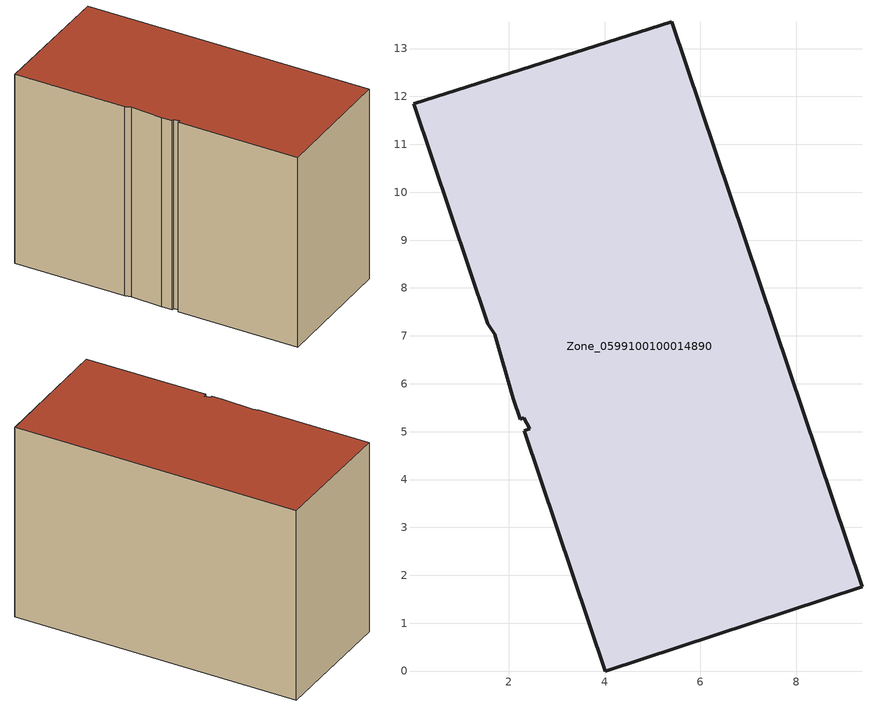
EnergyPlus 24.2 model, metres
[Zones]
Zone_0599100100014890
 floor ground (C_G): 1.71,7.04 1.56,7.25 0.01,11.85 5.4,13.56 9.38,1.76 4.01,0 2.32,5.02 2.44,5.06 2.31,5.29 2.23,5.26 2.09,5.69 z0
 wall outside (C_F): 2.09,5.69 2.23,5.26 2.31,5.29 2.44,5.06 2.32,5.02 4.01,0 9.38,1.76 5.4,13.56 0.01,11.85 1.56,7.25 1.71,7.04 2.09,5.69 z0:8.69
 roof outside (C_R): 1.56,7.25 1.71,7.04 2.09,5.69 2.23,5.26 2.31,5.29 2.44,5.06 2.32,5.02 4.01,0 9.38,1.76 5.4,13.56 0.01,11.85 z8.69
[BUILDING]
Pand.0599100100014890: North Axis=0; Terrain=City; Loads Convergence Tolerance Value=0.04; Temperature Convergence Tolerance Value=0.4; Solar Distribution=FullExterior; Maximum Number of Warmup Days=25; Minimum Number of Warmup Days=1
[Site:Location]
Rotterdam.The.Hague.AP_ZH_NLD Design_Conditions: Latitude=51.96; Longitude=4.45; Time Zone=1; Elevation=-4.5
[SITE:GROUNDTEMPERATURE:BUILDINGSURFACE]
18, 18, 18, 18, 18, 18, 18, 18, 18, 18, 18, 18
[MATERIAL] Thermal Absorptance=0.9; Solar Absorptance=0.7; Visible Absorptance=0.7
Name | Roughness | Thickness | Conductivity | Density | Specific Heat
G.TC.2015-2018 | MediumSmooth | 0.15 | 0.0428571 | 540 | 1210
F.TC.2015-2018 | Rough | 0.3 | 0.0666667 | 1920 | 840
R.TC.2015-2018 | MediumRough | 0.2 | 0.0333333 | 1500 | 1000
[CONSTRUCTION]
C_G: G.TC.2015-2018
C_F: F.TC.2015-2018
C_R: R.TC.2015-2018
[ZONE]
Zone_0599100100014890: Type=1; Multiplier=1; Ceiling Height=Autocalculate; Volume=Autocalculate; Floor Area=autocalculate; Part of Total Floor Area=Yes
[ZONEINFILTRATION:DESIGNFLOWRATE]
Infil_Zone_0599100100014890: Zone or ZoneList or Space or SpaceList=Zone_0599100100014890; Schedule=AlwaysOn; Design Flow Rate Calculation Method=Flow/Area; Flow Rate per Floor Area=0.0015; Constant Term Coefficient=1; Temperature Term Coefficient=0; Velocity Term Coefficient=0; Velocity Squared Term Coefficient=0
[HVACTEMPLATE:ZONE:IDEALLOADSAIRSYSTEM]
Zone_0599100100014890: Maximum Heating Supply Air Temperature=50; Minimum Cooling Supply Air Temperature=13; Maximum Heating Supply Air Humidity Ratio=0.0156; Minimum Cooling Supply Air Humidity Ratio=0.0077; Heating Limit=NoLimit; Cooling Limit=NoLimit; Dehumidification Control Type=ConstantSensibleHeatRatio; Cooling Sensible Heat Ratio=0.7; Dehumidification Setpoint=60; Humidification Control Type=None; Humidification Setpoint=30; Outdoor Air Method=None; Outdoor Air Flow Rate per Person=0.00944; Outdoor Air Flow Rate per Zone Floor Area=0; Outdoor Air Flow Rate per Zone=0; Demand Controlled Ventilation Type=None; Outdoor Air Economizer Type=NoEconomizer; Heat Recovery Type=None; Sensible Heat Recovery Effectiveness=0.7; Latent Heat Recovery Effectiveness=0.65
[ZONECONTROL:THERMOSTAT]
ThermostatControl_Zone_0599100100014890: Zone or ZoneList=Zone_0599100100014890; Control Type Schedule=DualSetpointControlType; Control 1=Thermostat_Zone_0599100100014890; Temperature Difference Between Cutout And Setpoint=0
[THERMOSTATSETPOINT:DUALSETPOINT]
Thermostat_Zone_0599100100014890: Heating Setpoint Temperature Schedule=HeatingSetpoint_Zone_0599100100014890; Cooling Setpoint Temperature Schedule=CoolingSetpoint_Zone_0599100100014890
[SCHEDULE:COMPACT]
HeatingSetpoint_Zone_0599100100014890: Through: 12/31, For: AllDays, Until: 24:00, 21
CoolingSetpoint_Zone_0599100100014890: Through: 12/31, For: AllDays, Until: 24:00, 24
DualSetpointControlType: Through: 12/31, For: AllDays, Until: 24:00, 4
AlwaysOn: Through: 12/31, For: AllDays, Until: 24:00, 1
